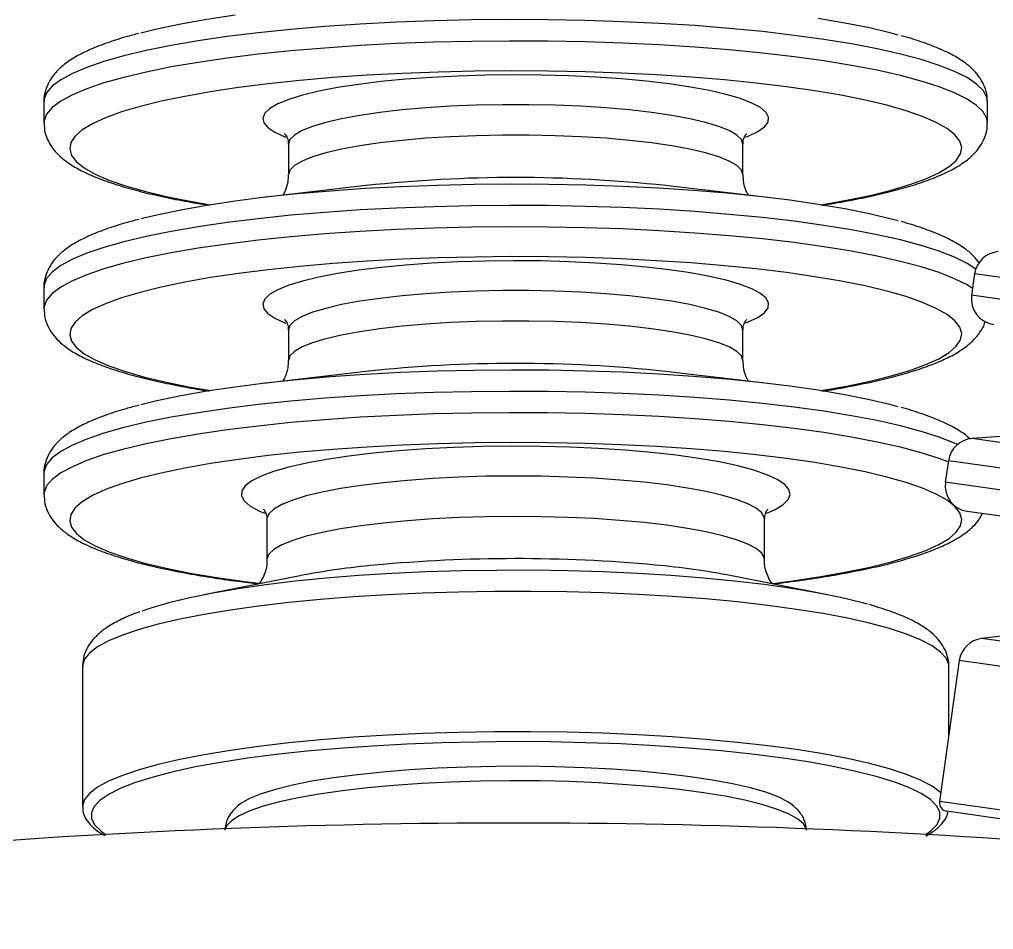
# Model space of a CAD drawing. Header units: millimetres. Extents: x 0 to 6631, y 0 to 4689.
# Drawn here: x 1322.9 to 1436.2, y 3653.1 to 3759 of the extents above; entities that cross this region are included whole.
import ezdxf

# ---------------------------------------------------------------- set-up
doc = ezdxf.new("R2010")
doc.units = ezdxf.units.MM
doc.header["$LTSCALE"] = 13
doc.layers.add('几何体', color=7, linetype='Continuous')

msp = doc.modelspace()

# ---------------------------------------------------------------- linework, layer by layer
at = {"layer": '几何体'}
for p, q in [((1325.78, 3749.42), (1325.78, 3746.93)), ((1435.51, 3746.93), (1435.51, 3749.42)), ((1354.21, 3744.46), (1354.21, 3740.92)), ((1407.08, 3740.92), (1407.08, 3744.46)), ((1363.24, 3739.65), (1351.33, 3738.25)), ((1409.96, 3738.25), (1398.06, 3739.65)), ((1434.02, 3729.39), (1433.67, 3726.89)), ((1542.68, 3714.12), (1434.02, 3729.39)), ((1325.78, 3727.81), (1325.78, 3725.32)), ((1542.33, 3711.61), (1433.67, 3726.89)), ((1354.21, 3722.85), (1354.21, 3719.31)), ((1407.08, 3719.31), (1407.08, 3722.85)), ((1363.24, 3718.03), (1351.33, 3716.64)), ((1409.96, 3716.64), (1398.06, 3718.03)), ((1455.46, 3711.75), (1433.72, 3710.23)), ((1537.69, 3695.62), (1433.72, 3710.23)), ((1430.97, 3707.66), (1430.61, 3705.15)), ((1539.63, 3692.39), (1430.97, 3707.66)), ((1325.78, 3706.2), (1325.78, 3703.7)), ((1539.28, 3689.88), (1430.61, 3705.15)), ((1535.9, 3687.34), (1433.16, 3701.77)), ((1351.72, 3700.85), (1351.72, 3696.16)), ((1409.58, 3696.16), (1409.58, 3700.85)), ((1355.53, 3694.28), (1344.39, 3692.06)), ((1416.91, 3692.06), (1405.77, 3694.28)), ((1450.03, 3688.85), (1434.83, 3686.98)), ((1530.21, 3673.58), (1434.83, 3686.98)), ((1330.27, 3683.71), (1330.27, 3667.4)), ((1432.23, 3684.43), (1429.93, 3668.02)), ((1431.02, 3675.82), (1431.02, 3683.71)), ((1532, 3670.41), (1432.23, 3684.43)), ((1529.7, 3654), (1429.93, 3668.02)), ((1528.57, 3653.15), (1430.78, 3666.89))]:
    msp.add_line(p, q, dxfattribs=at)
at = {"layer": '几何体', "flags": 128}
for points in [[(1435.51, 3749.42), (1435.43, 3749.93), (1435.02, 3750.7), (1434.25, 3751.45), (1433.14, 3752.2), (1431.68, 3752.92), (1429.9, 3753.62), (1427.79, 3754.3), (1425.38, 3754.94), (1422.68, 3755.55), (1419.7, 3756.11), (1416.48, 3756.64), (1413.02, 3757.11), (1409.35, 3757.54), (1405.49, 3757.92), (1401.47, 3758.24), (1397.32, 3758.5), (1393.06, 3758.7), (1388.72, 3758.85), (1384.33, 3758.93), (1379.91, 3758.95), (1375.5, 3758.91), (1371.12, 3758.8), (1366.8, 3758.64), (1362.58, 3758.42), (1358.47, 3758.14), (1354.5, 3757.8), (1350.7, 3757.41), (1347.1, 3756.96), (1343.72, 3756.47), (1340.57, 3755.93), (1337.69, 3755.35), (1335.08, 3754.73), (1332.77, 3754.07), (1330.77, 3753.39), (1329.09, 3752.68), (1327.75, 3751.95), (1326.75, 3751.2), (1326.1, 3750.44), (1325.8, 3749.68), (1325.78, 3749.42)], [(1348.03, 3759.45), (1344.74, 3758.95), (1341.7, 3758.42), (1338.93, 3757.84), (1337.05, 3757.38)], [(1425.14, 3757.14), (1424.33, 3757.36), (1421.78, 3757.97), (1418.94, 3758.54), (1415.84, 3759.07)], [(1435.51, 3746.93), (1435.43, 3747.44), (1435.02, 3748.2), (1434.25, 3748.96), (1433.14, 3749.7), (1431.68, 3750.43), (1429.9, 3751.13), (1427.79, 3751.8), (1425.38, 3752.45), (1422.68, 3753.05), (1419.7, 3753.62), (1416.48, 3754.14), (1413.02, 3754.62), (1409.35, 3755.05), (1405.49, 3755.42), (1401.47, 3755.74), (1397.32, 3756.01), (1393.06, 3756.21), (1388.72, 3756.35), (1384.33, 3756.43), (1379.91, 3756.45), (1375.5, 3756.41), (1371.12, 3756.31), (1366.8, 3756.15), (1362.58, 3755.92), (1358.47, 3755.64), (1354.5, 3755.3), (1350.7, 3754.91), (1347.1, 3754.47), (1343.72, 3753.97), (1340.57, 3753.44), (1337.69, 3752.85), (1335.08, 3752.23), (1332.77, 3751.58), (1330.77, 3750.9), (1329.09, 3750.19), (1327.75, 3749.46), (1326.75, 3748.71), (1326.1, 3747.95), (1325.8, 3747.18), (1325.78, 3746.92)], [(1416.13, 3737.41), (1416.13, 3737.41), (1419.13, 3737.94), (1421.87, 3738.51), (1424.33, 3739.12), (1426.49, 3739.77), (1428.34, 3740.44), (1429.86, 3741.14), (1431.05, 3741.85), (1431.89, 3742.58), (1432.38, 3743.32), (1432.52, 3744.06), (1432.3, 3744.81), (1431.73, 3745.55), (1430.81, 3746.27), (1429.55, 3746.98), (1427.96, 3747.68), (1426.04, 3748.34), (1423.81, 3748.98), (1421.29, 3749.58), (1418.49, 3750.14), (1415.43, 3750.66), (1412.13, 3751.14), (1408.62, 3751.57), (1404.92, 3751.94), (1401.05, 3752.26), (1397.04, 3752.53), (1392.92, 3752.73), (1388.72, 3752.88), (1384.46, 3752.96), (1380.17, 3752.99), (1375.89, 3752.95), (1371.64, 3752.85), (1367.45, 3752.69), (1363.36, 3752.47), (1359.38, 3752.2), (1355.54, 3751.86), (1351.88, 3751.48), (1348.41, 3751.04), (1345.17, 3750.55), (1342.16, 3750.02), (1339.42, 3749.45), (1336.96, 3748.84), (1334.8, 3748.2), (1332.96, 3747.52), (1331.43, 3746.83), (1330.25, 3746.11), (1329.41, 3745.38), (1328.92, 3744.64), (1328.78, 3743.9), (1328.99, 3743.16), (1329.56, 3742.42), (1330.48, 3741.69), (1331.74, 3740.98), (1333.34, 3740.29), (1335.26, 3739.62), (1337.48, 3738.99), (1340.01, 3738.38), (1342.81, 3737.82), (1345.17, 3737.41)], [(1407.42, 3745.29), (1407.7, 3745.4), (1408.81, 3745.93), (1409.58, 3746.48), (1410, 3747.03), (1410.06, 3747.6), (1409.76, 3748.16), (1409.11, 3748.71), (1408.11, 3749.24), (1406.78, 3749.76), (1405.13, 3750.24), (1403.19, 3750.69), (1400.97, 3751.1), (1398.51, 3751.47), (1395.83, 3751.79), (1392.96, 3752.05), (1389.95, 3752.26), (1386.82, 3752.41), (1383.62, 3752.49), (1380.38, 3752.52), (1377.14, 3752.48), (1373.95, 3752.38), (1370.84, 3752.23), (1367.84, 3752.01), (1365.01, 3751.74), (1362.36, 3751.41), (1359.94, 3751.04), (1357.76, 3750.62), (1355.87, 3750.16), (1354.27, 3749.67), (1353, 3749.16), (1352.06, 3748.62), (1351.46, 3748.06), (1351.23, 3747.5), (1351.34, 3746.94), (1351.82, 3746.38), (1352.64, 3745.84), (1353.81, 3745.31), (1353.9, 3745.28)], [(1407.08, 3744.46), (1407.08, 3744.46), (1406.9, 3744.99), (1406.37, 3745.52), (1405.49, 3746.03), (1404.27, 3746.52), (1402.73, 3746.98), (1400.9, 3747.41), (1398.79, 3747.8), (1396.43, 3748.14), (1393.87, 3748.44), (1391.12, 3748.68), (1388.23, 3748.86), (1385.24, 3748.98), (1382.18, 3749.04), (1379.11, 3749.04), (1376.06, 3748.98), (1373.07, 3748.86), (1370.18, 3748.68), (1367.43, 3748.44), (1364.86, 3748.14), (1362.51, 3747.8), (1360.4, 3747.41), (1358.56, 3746.98), (1357.02, 3746.52), (1355.81, 3746.03), (1354.93, 3745.52), (1354.39, 3744.99), (1354.21, 3744.46), (1354.21, 3744.46)], [(1407.08, 3740.92), (1407.08, 3740.92), (1406.9, 3741.45), (1406.37, 3741.98), (1405.49, 3742.49), (1404.27, 3742.98), (1402.73, 3743.44), (1400.9, 3743.87), (1398.79, 3744.26), (1396.43, 3744.6), (1393.87, 3744.9), (1391.12, 3745.14), (1388.23, 3745.32), (1385.24, 3745.44), (1382.18, 3745.5), (1379.11, 3745.5), (1376.06, 3745.44), (1373.07, 3745.32), (1370.18, 3745.14), (1367.43, 3744.9), (1364.86, 3744.6), (1362.51, 3744.26), (1360.4, 3743.87), (1358.56, 3743.44), (1357.02, 3742.98), (1355.81, 3742.49), (1354.93, 3741.98), (1354.39, 3741.45), (1354.21, 3740.92), (1354.21, 3740.92)], [(1425.14, 3735.53), (1424.33, 3735.75), (1421.78, 3736.36), (1418.94, 3736.93), (1415.84, 3737.46), (1412.51, 3737.94), (1408.95, 3738.37), (1405.21, 3738.75), (1401.29, 3739.07), (1397.24, 3739.34), (1393.07, 3739.55), (1388.81, 3739.7), (1384.5, 3739.78), (1380.17, 3739.81), (1375.83, 3739.77), (1371.53, 3739.67), (1367.29, 3739.51), (1363.15, 3739.29), (1359.12, 3739.01), (1355.24, 3738.67), (1351.53, 3738.28), (1348.03, 3737.83), (1344.74, 3737.34), (1341.7, 3736.8), (1338.93, 3736.22), (1337.05, 3735.77)], [(1434.14, 3729.92), (1433.14, 3730.58), (1431.68, 3731.31), (1429.9, 3732.01), (1427.79, 3732.68), (1425.38, 3733.33), (1422.68, 3733.93), (1419.7, 3734.5), (1416.48, 3735.02), (1413.02, 3735.5), (1409.35, 3735.93), (1405.49, 3736.3), (1401.47, 3736.62), (1397.32, 3736.89), (1393.06, 3737.09), (1388.72, 3737.23), (1384.33, 3737.32), (1379.91, 3737.34), (1375.5, 3737.29), (1371.12, 3737.19), (1366.8, 3737.03), (1362.58, 3736.81), (1358.47, 3736.52), (1354.5, 3736.19), (1350.7, 3735.79), (1347.1, 3735.35), (1343.72, 3734.86), (1340.57, 3734.32), (1337.69, 3733.74), (1335.08, 3733.12), (1332.77, 3732.46), (1330.77, 3731.78), (1329.09, 3731.07), (1327.75, 3730.34), (1326.75, 3729.59), (1326.1, 3728.83), (1325.8, 3728.07), (1325.78, 3727.81)], [(1433.78, 3727.69), (1433.14, 3728.09), (1431.68, 3728.81), (1429.9, 3729.52), (1427.79, 3730.19), (1425.38, 3730.83), (1422.68, 3731.44), (1419.7, 3732.01), (1416.48, 3732.53), (1413.02, 3733.01), (1409.35, 3733.44), (1405.49, 3733.81), (1401.47, 3734.13), (1397.32, 3734.39), (1393.06, 3734.6), (1388.72, 3734.74), (1384.33, 3734.82), (1379.91, 3734.84), (1375.5, 3734.8), (1371.12, 3734.7), (1366.8, 3734.53), (1362.58, 3734.31), (1358.47, 3734.03), (1354.5, 3733.69), (1350.7, 3733.3), (1347.1, 3732.85), (1343.72, 3732.36), (1340.57, 3731.82), (1337.69, 3731.24), (1335.08, 3730.62), (1332.77, 3729.97), (1330.77, 3729.28), (1329.09, 3728.57), (1327.75, 3727.84), (1326.75, 3727.1), (1326.1, 3726.34), (1325.8, 3725.57), (1325.78, 3725.31)], [(1416.13, 3715.8), (1416.13, 3715.8), (1419.13, 3716.33), (1421.87, 3716.9), (1424.33, 3717.51), (1426.49, 3718.15), (1428.34, 3718.83), (1429.86, 3719.52), (1431.05, 3720.24), (1431.89, 3720.97), (1432.38, 3721.71), (1432.52, 3722.45), (1432.3, 3723.2), (1431.73, 3723.93), (1430.81, 3724.66), (1429.55, 3725.37), (1427.96, 3726.06), (1426.04, 3726.73), (1423.81, 3727.36), (1421.29, 3727.97), (1418.49, 3728.53), (1415.43, 3729.05), (1412.13, 3729.53), (1408.62, 3729.95), (1404.92, 3730.33), (1401.05, 3730.65), (1397.04, 3730.91), (1392.92, 3731.12), (1388.72, 3731.27), (1384.46, 3731.35), (1380.17, 3731.38), (1375.89, 3731.34), (1371.64, 3731.24), (1367.45, 3731.08), (1363.36, 3730.86), (1359.38, 3730.58), (1355.54, 3730.25), (1351.88, 3729.86), (1348.41, 3729.43), (1345.17, 3728.94), (1342.16, 3728.41), (1339.42, 3727.84), (1336.96, 3727.23), (1334.8, 3726.58), (1332.96, 3725.91), (1331.43, 3725.22), (1330.25, 3724.5), (1329.41, 3723.77), (1328.92, 3723.03), (1328.78, 3722.29), (1328.99, 3721.54), (1329.56, 3720.8), (1330.48, 3720.08), (1331.74, 3719.37), (1333.34, 3718.68), (1335.26, 3718.01), (1337.48, 3717.37), (1340.01, 3716.77), (1342.81, 3716.21), (1345.17, 3715.8)], [(1407.42, 3723.68), (1407.7, 3723.79), (1408.81, 3724.32), (1409.58, 3724.86), (1410, 3725.42), (1410.06, 3725.98), (1409.76, 3726.54), (1409.11, 3727.1), (1408.11, 3727.63), (1406.78, 3728.15), (1405.13, 3728.63), (1403.19, 3729.08), (1400.97, 3729.49), (1398.51, 3729.86), (1395.83, 3730.17), (1392.96, 3730.44), (1389.95, 3730.64), (1386.82, 3730.79), (1383.62, 3730.88), (1380.38, 3730.91), (1377.14, 3730.87), (1373.95, 3730.77), (1370.84, 3730.61), (1367.84, 3730.4), (1365.01, 3730.12), (1362.36, 3729.8), (1359.94, 3729.43), (1357.76, 3729.01), (1355.87, 3728.55), (1354.27, 3728.06), (1353, 3727.54), (1352.06, 3727.01), (1351.46, 3726.45), (1351.23, 3725.89), (1351.34, 3725.33), (1351.82, 3724.77), (1352.64, 3724.23), (1353.81, 3723.7), (1353.9, 3723.66)], [(1407.08, 3722.85), (1407.08, 3722.85), (1406.9, 3723.38), (1406.37, 3723.91), (1405.49, 3724.42), (1404.27, 3724.91), (1402.73, 3725.37), (1400.9, 3725.8), (1398.79, 3726.19), (1396.43, 3726.53), (1393.87, 3726.82), (1391.12, 3727.06), (1388.23, 3727.25), (1385.24, 3727.37), (1382.18, 3727.43), (1379.11, 3727.43), (1376.06, 3727.37), (1373.07, 3727.25), (1370.18, 3727.06), (1367.43, 3726.82), (1364.86, 3726.53), (1362.51, 3726.19), (1360.4, 3725.8), (1358.56, 3725.37), (1357.02, 3724.91), (1355.81, 3724.42), (1354.93, 3723.91), (1354.39, 3723.38), (1354.21, 3722.85), (1354.21, 3722.84)], [(1407.08, 3719.31), (1407.08, 3719.31), (1406.9, 3719.84), (1406.37, 3720.37), (1405.49, 3720.88), (1404.27, 3721.37), (1402.73, 3721.83), (1400.9, 3722.26), (1398.79, 3722.65), (1396.43, 3722.99), (1393.87, 3723.28), (1391.12, 3723.52), (1388.23, 3723.71), (1385.24, 3723.83), (1382.18, 3723.89), (1379.11, 3723.89), (1376.06, 3723.83), (1373.07, 3723.71), (1370.18, 3723.52), (1367.43, 3723.28), (1364.86, 3722.99), (1362.51, 3722.65), (1360.4, 3722.26), (1358.56, 3721.83), (1357.02, 3721.37), (1355.81, 3720.88), (1354.93, 3720.37), (1354.39, 3719.84), (1354.21, 3719.31), (1354.21, 3719.31)], [(1425.14, 3713.92), (1424.33, 3714.14), (1421.78, 3714.74), (1418.94, 3715.31), (1415.84, 3715.84), (1412.51, 3716.32), (1408.95, 3716.76), (1405.21, 3717.14), (1401.29, 3717.46), (1397.24, 3717.73), (1393.07, 3717.94), (1388.81, 3718.08), (1384.5, 3718.17), (1380.17, 3718.19), (1375.83, 3718.16), (1371.53, 3718.06), (1367.29, 3717.9), (1363.15, 3717.67), (1359.12, 3717.39), (1355.24, 3717.06), (1351.53, 3716.66), (1348.03, 3716.22), (1344.74, 3715.73), (1341.7, 3715.19), (1338.93, 3714.61), (1337.05, 3714.16)], [(1432.01, 3709.54), (1431.68, 3709.69), (1429.9, 3710.4), (1427.79, 3711.07), (1425.38, 3711.71), (1422.68, 3712.32), (1419.7, 3712.89), (1416.48, 3713.41), (1413.02, 3713.89), (1409.35, 3714.32), (1405.49, 3714.69), (1401.47, 3715.01), (1397.32, 3715.27), (1393.06, 3715.48), (1388.72, 3715.62), (1384.33, 3715.7), (1379.91, 3715.72), (1375.5, 3715.68), (1371.12, 3715.58), (1366.8, 3715.42), (1362.58, 3715.19), (1358.47, 3714.91), (1354.5, 3714.57), (1350.7, 3714.18), (1347.1, 3713.74), (1343.72, 3713.24), (1340.57, 3712.7), (1337.69, 3712.12), (1335.08, 3711.5), (1332.77, 3710.85), (1330.77, 3710.17), (1329.09, 3709.46), (1327.75, 3708.72), (1326.75, 3707.98), (1326.1, 3707.22), (1325.8, 3706.45), (1325.78, 3706.2)], [(1430.94, 3707.51), (1429.9, 3707.9), (1427.79, 3708.58), (1425.38, 3709.22), (1422.68, 3709.83), (1419.7, 3710.39), (1416.48, 3710.92), (1413.02, 3711.4), (1409.35, 3711.82), (1405.49, 3712.2), (1401.47, 3712.52), (1397.32, 3712.78), (1393.06, 3712.98), (1388.72, 3713.13), (1384.33, 3713.21), (1379.91, 3713.23), (1375.5, 3713.19), (1371.12, 3713.09), (1366.8, 3712.92), (1362.58, 3712.7), (1358.47, 3712.42), (1354.5, 3712.08), (1350.7, 3711.69), (1347.1, 3711.24), (1343.72, 3710.75), (1340.57, 3710.21), (1337.69, 3709.63), (1335.08, 3709.01), (1332.77, 3708.36), (1330.77, 3707.67), (1329.09, 3706.96), (1327.75, 3706.23), (1326.75, 3705.48), (1326.1, 3704.72), (1325.8, 3703.96), (1325.78, 3703.69)], [(1410.54, 3693.39), (1412.88, 3693.7), (1416.13, 3694.19), (1419.13, 3694.72), (1421.87, 3695.29), (1424.33, 3695.9), (1426.49, 3696.54), (1428.34, 3697.21), (1429.86, 3697.91), (1431.05, 3698.63), (1431.89, 3699.36), (1432.38, 3700.1), (1432.52, 3700.84), (1432.3, 3701.58), (1431.73, 3702.32), (1430.81, 3703.05), (1429.55, 3703.76), (1427.96, 3704.45), (1426.04, 3705.12), (1423.81, 3705.75), (1421.29, 3706.35), (1418.49, 3706.92), (1415.43, 3707.44), (1412.13, 3707.92), (1408.62, 3708.34), (1404.92, 3708.72), (1401.05, 3709.04), (1397.04, 3709.3), (1392.92, 3709.51), (1388.72, 3709.65), (1384.46, 3709.74), (1380.17, 3709.76), (1375.89, 3709.73), (1371.64, 3709.63), (1367.45, 3709.47), (1363.36, 3709.25), (1359.38, 3708.97), (1355.54, 3708.64), (1351.88, 3708.25), (1348.41, 3707.81), (1345.17, 3707.33), (1342.16, 3706.8), (1339.42, 3706.22), (1336.96, 3705.61), (1334.8, 3704.97), (1332.96, 3704.3), (1331.43, 3703.6), (1330.25, 3702.89), (1329.41, 3702.16), (1328.92, 3701.42), (1328.78, 3700.67), (1328.99, 3699.93), (1329.56, 3699.19), (1330.48, 3698.47), (1331.74, 3697.75), (1333.34, 3697.06), (1335.26, 3696.4), (1337.48, 3695.76), (1340.01, 3695.16), (1342.81, 3694.6), (1345.87, 3694.07), (1349.16, 3693.6), (1350.75, 3693.4)], [(1409.86, 3701.56), (1410.83, 3701.99), (1411.77, 3702.56), (1412.35, 3703.14), (1412.57, 3703.73), (1412.43, 3704.32), (1411.93, 3704.9), (1411.07, 3705.47), (1409.87, 3706.03), (1408.34, 3706.55), (1406.49, 3707.05), (1404.36, 3707.51), (1401.95, 3707.92), (1399.3, 3708.29), (1396.44, 3708.61), (1393.41, 3708.88), (1390.22, 3709.08), (1386.93, 3709.23), (1383.57, 3709.31), (1380.18, 3709.34), (1376.79, 3709.3), (1373.44, 3709.19), (1370.17, 3709.03), (1367.03, 3708.81), (1364.04, 3708.53), (1361.23, 3708.19), (1358.65, 3707.81), (1356.32, 3707.38), (1354.26, 3706.91), (1352.5, 3706.41), (1351.06, 3705.87), (1349.95, 3705.32), (1349.2, 3704.74), (1348.79, 3704.16), (1348.75, 3703.57), (1349.08, 3702.98), (1349.75, 3702.4), (1350.78, 3701.84), (1351.43, 3701.56)], [(1409.58, 3700.85), (1409.56, 3701.03), (1409.26, 3701.58), (1408.62, 3702.13), (1407.65, 3702.65), (1406.34, 3703.16), (1404.72, 3703.63), (1402.81, 3704.08), (1400.63, 3704.48), (1398.21, 3704.84), (1395.57, 3705.15), (1392.75, 3705.41), (1389.79, 3705.61), (1386.71, 3705.76), (1383.57, 3705.85), (1380.38, 3705.87), (1377.2, 3705.84), (1374.06, 3705.74), (1371, 3705.58), (1368.06, 3705.37), (1365.27, 3705.1), (1362.67, 3704.78), (1360.29, 3704.42), (1358.15, 3704.01), (1356.29, 3703.56), (1354.72, 3703.07), (1353.46, 3702.57), (1352.54, 3702.04), (1351.96, 3701.49), (1351.72, 3700.94), (1351.72, 3700.84)], [(1409.58, 3696.16), (1409.56, 3696.34), (1409.26, 3696.89), (1408.62, 3697.43), (1407.65, 3697.96), (1406.34, 3698.47), (1404.72, 3698.94), (1402.81, 3699.39), (1400.63, 3699.79), (1398.21, 3700.15), (1395.57, 3700.46), (1392.75, 3700.72), (1389.79, 3700.92), (1386.71, 3701.07), (1383.57, 3701.15), (1380.38, 3701.18), (1377.2, 3701.14), (1374.06, 3701.05), (1371, 3700.89), (1368.06, 3700.68), (1365.27, 3700.41), (1362.67, 3700.09), (1360.29, 3699.72), (1358.15, 3699.31), (1356.29, 3698.87), (1354.72, 3698.38), (1353.46, 3697.87), (1352.54, 3697.34), (1351.96, 3696.8), (1351.72, 3696.25), (1351.72, 3696.16)], [(1421.57, 3690.97), (1420.84, 3691.17), (1418.41, 3691.75), (1415.7, 3692.29), (1412.73, 3692.8), (1409.53, 3693.25), (1406.11, 3693.66), (1402.5, 3694.01), (1398.73, 3694.31), (1394.83, 3694.55), (1390.82, 3694.73), (1386.73, 3694.86), (1382.6, 3694.92), (1378.46, 3694.91), (1374.33, 3694.85), (1370.25, 3694.72), (1366.25, 3694.54), (1362.35, 3694.3), (1358.59, 3693.99), (1354.99, 3693.64), (1351.58, 3693.23), (1348.39, 3692.77), (1345.44, 3692.26), (1342.74, 3691.72), (1340.33, 3691.13), (1338.21, 3690.51), (1337.17, 3690.16)], [(1431.02, 3683.71), (1431, 3683.96), (1430.71, 3684.69), (1430.06, 3685.41), (1429.07, 3686.12), (1427.74, 3686.82), (1426.08, 3687.49), (1424.1, 3688.14), (1421.81, 3688.76), (1419.24, 3689.34), (1416.39, 3689.88), (1413.3, 3690.37), (1409.97, 3690.83), (1406.44, 3691.23), (1402.73, 3691.58), (1398.86, 3691.87), (1394.87, 3692.1), (1390.78, 3692.28), (1386.61, 3692.4), (1382.41, 3692.46), (1378.19, 3692.45), (1373.99, 3692.38), (1369.83, 3692.26), (1365.75, 3692.07), (1361.78, 3691.82), (1357.93, 3691.52), (1354.25, 3691.16), (1350.75, 3690.75), (1347.47, 3690.29), (1344.41, 3689.79), (1341.61, 3689.24), (1339.08, 3688.66), (1336.85, 3688.03), (1334.92, 3687.38), (1333.31, 3686.7), (1332.03, 3686.01), (1331.1, 3685.29), (1330.51, 3684.57), (1330.28, 3683.84), (1330.27, 3683.71)], [(1430.08, 3669.08), (1430.06, 3669.09), (1429.07, 3669.81), (1427.74, 3670.5), (1426.08, 3671.18), (1424.1, 3671.82), (1421.81, 3672.44), (1419.24, 3673.02), (1416.39, 3673.56), (1413.3, 3674.06), (1409.97, 3674.51), (1406.44, 3674.91), (1402.73, 3675.26), (1398.86, 3675.55), (1394.87, 3675.79), (1390.78, 3675.96), (1386.61, 3676.08), (1382.41, 3676.14), (1378.19, 3676.13), (1373.99, 3676.07), (1369.83, 3675.94), (1365.75, 3675.75), (1361.78, 3675.51), (1357.93, 3675.2), (1354.25, 3674.85), (1350.75, 3674.44), (1347.47, 3673.98), (1344.41, 3673.47), (1341.61, 3672.92), (1339.08, 3672.34), (1336.85, 3671.72), (1334.92, 3671.07), (1333.31, 3670.39), (1332.03, 3669.69), (1331.1, 3668.97), (1330.51, 3668.25), (1330.28, 3667.52), (1330.27, 3667.42)], [(1427.17, 3669.29), (1426.38, 3669.65), (1424.63, 3670.31), (1422.57, 3670.94), (1420.21, 3671.54), (1417.56, 3672.11), (1414.65, 3672.63), (1411.49, 3673.11), (1408.11, 3673.54), (1404.53, 3673.92), (1400.77, 3674.24), (1396.88, 3674.51), (1392.86, 3674.72), (1388.76, 3674.87), (1384.6, 3674.96), (1380.41, 3674.99), (1376.23, 3674.95), (1372.07, 3674.86), (1367.98, 3674.7), (1363.98, 3674.48), (1360.1, 3674.21), (1356.36, 3673.88), (1352.8, 3673.49), (1349.45, 3673.06), (1346.31, 3672.58), (1343.43, 3672.05), (1340.81, 3671.48), (1338.48, 3670.87), (1336.45, 3670.24), (1334.74, 3669.57), (1334.66, 3669.53)], [(1412.91, 3667.56), (1412.3, 3667.99), (1411.17, 3668.56), (1409.72, 3669.1), (1407.94, 3669.61), (1405.87, 3670.09), (1403.52, 3670.53), (1400.92, 3670.92), (1398.1, 3671.26), (1395.08, 3671.55), (1391.91, 3671.79), (1388.61, 3671.96), (1385.23, 3672.08), (1381.8, 3672.13), (1378.35, 3672.12), (1374.93, 3672.04), (1371.57, 3671.91), (1368.31, 3671.71), (1365.19, 3671.46), (1362.24, 3671.15), (1359.48, 3670.79), (1356.96, 3670.39), (1354.7, 3669.93), (1352.73, 3669.44), (1351.06, 3668.92), (1349.71, 3668.37), (1348.7, 3667.8), (1348.43, 3667.59)], [(1414.43, 3664.86), (1414.1, 3665.44), (1413.41, 3666.03), (1412.37, 3666.61), (1410.99, 3667.16), (1409.29, 3667.69), (1407.29, 3668.18), (1405.01, 3668.64), (1402.47, 3669.05), (1399.69, 3669.42), (1396.72, 3669.73), (1393.57, 3669.99), (1390.29, 3670.2), (1386.9, 3670.34), (1383.45, 3670.42), (1379.97, 3670.44), (1376.5, 3670.39), (1373.07, 3670.29), (1369.72, 3670.12), (1366.48, 3669.9), (1363.4, 3669.62), (1360.5, 3669.28), (1357.81, 3668.9), (1355.37, 3668.47), (1353.19, 3668), (1351.3, 3667.49), (1349.73, 3666.95), (1348.48, 3666.38), (1347.58, 3665.8), (1347.02, 3665.2), (1346.86, 3664.86)], [(1334.66, 3669.53), (1333.37, 3668.89), (1332.33, 3668.18), (1331.64, 3667.46), (1331.3, 3666.74), (1331.32, 3666.01), (1331.7, 3665.28), (1332.43, 3664.57), (1332.95, 3664.2)], [(1428.35, 3664.2), (1428.97, 3664.65), (1429.66, 3665.36), (1429.99, 3666.09), (1429.97, 3666.82), (1429.6, 3667.54), (1428.87, 3668.26), (1427.79, 3668.96), (1427.17, 3669.29)]]:
    msp.add_lwpolyline(points, dxfattribs=at)
at = {"layer": '几何体'}
for centre, radius, start, end in [((1380.65, 3578.82), 161.76, 83.8218, 96.1782), ((1436.98, 3728.98), 2.99, 94, 172), ((1436.63, 3726.47), 2.99, 172, 262), ((1380.65, 3557.21), 161.76, 83.8218, 96.1782), ((1433.93, 3707.24), 2.99, 94, 172), ((1433.58, 3704.74), 2.99, 172, 262), ((1380.65, 3518.99), 177.28, 84.7502, 95.3119), ((1372.4, 3606.37), 89.51, 95.2292, 100.8654), ((1388.76, 3605.5), 90.39, 79.1548, 84.8515), ((1435.2, 3684.01), 2.99, 97, 172), ((1430.92, 3667.88), 0.998, 172, 262), ((1380.65, 2809.53), 856, 85.6301, 94.99106)]:
    msp.add_arc(centre, radius, start, end, dxfattribs=at)
for points, knots in [([(1336.83, 3757.33), (1336.33, 3757.2), (1335, 3756.86), (1333.13, 3756.25), (1331.19, 3755.5), (1329.47, 3754.65), (1328.1, 3753.74), (1327.08, 3752.77), (1326.37, 3751.78), (1325.94, 3750.71), (1325.74, 3749.88), (1325.8, 3749.45), (1325.8, 3749.4)], [0, 0, 0, 0, 0.082164, 0.214835, 0.349953, 0.488956, 0.633595, 0.739332, 0.829256, 0.910953, 0.989209, 1, 1, 1, 1]), ([(1435.47, 3749.44), (1435.48, 3749.63), (1435.5, 3750.23), (1435.2, 3751.18), (1434.66, 3752.19), (1433.9, 3753.1), (1432.9, 3753.95), (1431.57, 3754.79), (1429.87, 3755.61), (1427.8, 3756.37), (1426.32, 3756.85), (1425.46, 3757.07), (1425.46, 3757.07)], [0, 0, 0, 0, 0.042415, 0.129141, 0.216831, 0.311906, 0.421729, 0.553369, 0.703748, 0.854253, 0.999591, 1, 1, 1, 1]), ([(1325.8, 3746.9), (1325.82, 3746.55), (1325.86, 3745.8), (1326.28, 3744.75), (1326.91, 3743.79), (1327.76, 3742.91), (1328.88, 3742.07), (1330.36, 3741.23), (1332.21, 3740.43), (1334.37, 3739.69), (1336.74, 3739.01), (1339.34, 3738.4), (1342.07, 3737.84), (1344.05, 3737.51), (1345.01, 3737.35)], [0, 0, 0, 0, 0.052069, 0.111, 0.172279, 0.240503, 0.320916, 0.41682, 0.521189, 0.622373, 0.72042, 0.816485, 0.911312, 1, 1, 1, 1]), ([(1416.24, 3737.35), (1416.49, 3737.39), (1417.79, 3737.59), (1419.94, 3737.99), (1422.66, 3738.55), (1425.13, 3739.17), (1427.38, 3739.83), (1429.4, 3740.56), (1431.2, 3741.37), (1432.68, 3742.23), (1433.81, 3743.16), (1434.64, 3744.12), (1435.2, 3745.15), (1435.5, 3746.12), (1435.48, 3746.73), (1435.47, 3746.95)], [0, 0, 0, 0, 0.0221909, 0.1152689, 0.2088038, 0.3029934, 0.3981522, 0.4947975, 0.5937943, 0.6964277, 0.7806044, 0.8496135, 0.9106577, 0.9678132, 1, 1, 1, 1]), ([(1353.78, 3745.7), (1353.78, 3745.7), (1353.77, 3745.71), (1353.96, 3745.48), (1354.2, 3745), (1354.18, 3744.61), (1354.18, 3744.47)], [0, 0, 0, 0, 0.185825, 0.48618, 0.817073, 1, 1, 1, 1]), ([(1407.11, 3744.47), (1407.1, 3744.55), (1407.07, 3744.86), (1407.27, 3745.37), (1407.5, 3745.69), (1407.52, 3745.7), (1407.53, 3745.71)], [0, 0, 0, 0, 0.105029, 0.421066, 0.741015, 1, 1, 1, 1]), ([(1354.18, 3740.93), (1354.18, 3740.64), (1354.17, 3739.94), (1353.89, 3739.07), (1353.65, 3738.66), (1353.56, 3738.51)], [0, 0, 0, 0, 0.322594, 0.760546, 1, 1, 1, 1]), ([(1407.73, 3738.51), (1407.66, 3738.62), (1407.43, 3739), (1407.13, 3739.86), (1407.12, 3740.6), (1407.11, 3740.93)], [0, 0, 0, 0, 0.184071, 0.644007, 1, 1, 1, 1]), ([(1336.83, 3735.72), (1336.33, 3735.58), (1335, 3735.24), (1333.13, 3734.64), (1331.19, 3733.89), (1329.47, 3733.04), (1328.1, 3732.13), (1327.08, 3731.16), (1326.37, 3730.17), (1325.94, 3729.1), (1325.74, 3728.26), (1325.8, 3727.83), (1325.8, 3727.78)], [0, 0, 0, 0, 0.082164, 0.214835, 0.349953, 0.488956, 0.633595, 0.739332, 0.829256, 0.910953, 0.989209, 1, 1, 1, 1]), ([(1434.55, 3730.65), (1434.35, 3730.91), (1433.87, 3731.53), (1432.9, 3732.33), (1431.57, 3733.18), (1429.87, 3733.99), (1427.8, 3734.76), (1426.32, 3735.24), (1425.46, 3735.46), (1425.46, 3735.46)], [0, 0, 0, 0, 0.106544, 0.249144, 0.420072, 0.615331, 0.810754, 0.999469, 1, 1, 1, 1]), ([(1325.8, 3725.29), (1325.82, 3724.94), (1325.86, 3724.19), (1326.28, 3723.14), (1326.91, 3722.18), (1327.76, 3721.3), (1328.88, 3720.45), (1330.36, 3719.62), (1332.21, 3718.82), (1334.37, 3718.08), (1336.74, 3717.4), (1339.34, 3716.79), (1342.07, 3716.23), (1344.05, 3715.9), (1345.01, 3715.74)], [0, 0, 0, 0, 0.052069, 0.111, 0.172279, 0.240503, 0.320916, 0.41682, 0.521189, 0.622373, 0.72042, 0.816485, 0.911312, 1, 1, 1, 1]), ([(1353.78, 3724.08), (1353.78, 3724.09), (1353.77, 3724.09), (1353.96, 3723.87), (1354.2, 3723.39), (1354.18, 3723), (1354.18, 3722.86)], [0, 0, 0, 0, 0.1858251, 0.4861797, 0.8170726, 1, 1, 1, 1]), ([(1407.11, 3722.86), (1407.1, 3722.94), (1407.07, 3723.25), (1407.27, 3723.76), (1407.5, 3724.07), (1407.52, 3724.09), (1407.53, 3724.09)], [0, 0, 0, 0, 0.105029, 0.421066, 0.741015, 1, 1, 1, 1]), ([(1416.24, 3715.74), (1416.49, 3715.78), (1417.79, 3715.97), (1419.94, 3716.37), (1422.66, 3716.94), (1425.13, 3717.56), (1427.38, 3718.22), (1429.4, 3718.95), (1431.2, 3719.75), (1432.67, 3720.62), (1433.82, 3721.55), (1434.62, 3722.52), (1435.1, 3723.27), (1435.22, 3723.75), (1435.24, 3723.83)], [0, 0, 0, 0, 0.024043, 0.124888, 0.226229, 0.328279, 0.431379, 0.53609, 0.643348, 0.754547, 0.845748, 0.920516, 0.986655, 1, 1, 1, 1]), ([(1354.18, 3719.32), (1354.18, 3719.02), (1354.17, 3718.33), (1353.89, 3717.46), (1353.65, 3717.05), (1353.56, 3716.9)], [0, 0, 0, 0, 0.322594, 0.760546, 1, 1, 1, 1]), ([(1407.73, 3716.9), (1407.66, 3717.01), (1407.43, 3717.39), (1407.13, 3718.25), (1407.12, 3718.99), (1407.11, 3719.32)], [0, 0, 0, 0, 0.184071, 0.644007, 1, 1, 1, 1]), ([(1336.83, 3714.1), (1336.33, 3713.97), (1335, 3713.63), (1333.13, 3713.02), (1331.19, 3712.27), (1329.47, 3711.42), (1328.1, 3710.52), (1327.08, 3709.54), (1326.37, 3708.56), (1325.94, 3707.49), (1325.74, 3706.65), (1325.8, 3706.22), (1325.8, 3706.17)], [0, 0, 0, 0, 0.082164, 0.214835, 0.349953, 0.488956, 0.633595, 0.739332, 0.829256, 0.910953, 0.989209, 1, 1, 1, 1]), ([(1433.51, 3710.16), (1433.33, 3710.32), (1432.76, 3710.84), (1431.56, 3711.56), (1429.87, 3712.38), (1427.8, 3713.14), (1426.32, 3713.63), (1425.46, 3713.85), (1425.46, 3713.85)], [0, 0, 0, 0, 0.0991, 0.304184, 0.538463, 0.772937, 0.999363, 1, 1, 1, 1]), ([(1325.8, 3703.68), (1325.82, 3703.32), (1325.86, 3702.57), (1326.28, 3701.52), (1326.91, 3700.56), (1327.76, 3699.69), (1328.88, 3698.84), (1330.36, 3698.01), (1332.21, 3697.21), (1334.37, 3696.46), (1336.74, 3695.79), (1339.33, 3695.17), (1342.13, 3694.61), (1345.14, 3694.09), (1348.02, 3693.67), (1349.97, 3693.43), (1350.79, 3693.33)], [0, 0, 0, 0, 0.044678, 0.095245, 0.147826, 0.206366, 0.275365, 0.357656, 0.447211, 0.534033, 0.618163, 0.700592, 0.781959, 0.862638, 0.942854, 1, 1, 1, 1]), ([(1351.31, 3702.01), (1351.33, 3702), (1351.36, 3701.98), (1351.59, 3701.61), (1351.75, 3701.11), (1351.72, 3700.88), (1351.71, 3700.87)], [0, 0, 0, 0, 0.290198, 0.638068, 0.983891, 1, 1, 1, 1]), ([(1409.59, 3700.84), (1409.61, 3701.07), (1409.65, 3701.53), (1409.89, 3701.93), (1410.02, 3702.04), (1409.98, 3702.02), (1409.98, 3702.01)], [0, 0, 0, 0, 0.326003, 0.64083, 0.96227, 1, 1, 1, 1]), ([(1410.51, 3693.32), (1410.53, 3693.33), (1411.71, 3693.46), (1413.89, 3693.76), (1417.03, 3694.23), (1419.95, 3694.76), (1422.65, 3695.33), (1425.13, 3695.94), (1427.38, 3696.61), (1429.4, 3697.33), (1431.2, 3698.14), (1432.68, 3699.01), (1433.81, 3699.94), (1434.55, 3700.75), (1434.84, 3701.33), (1434.94, 3701.52)], [0, 0, 0, 0, 0.001203, 0.089514, 0.178052, 0.266903, 0.35619, 0.446102, 0.536939, 0.629195, 0.723696, 0.821668, 0.902021, 0.967896, 1, 1, 1, 1]), ([(1351.69, 3696.15), (1351.7, 3696.06), (1351.75, 3695.56), (1351.53, 3694.69), (1351.15, 3693.81), (1350.9, 3693.47), (1350.79, 3693.33)], [0, 0, 0, 0, 0.080806, 0.43327, 0.76359, 1, 1, 1, 1]), ([(1410.51, 3693.33), (1410.41, 3693.46), (1410.15, 3693.8), (1409.77, 3694.7), (1409.55, 3695.59), (1409.59, 3696.08), (1409.6, 3696.15)], [0, 0, 0, 0, 0.223223, 0.575811, 0.935101, 1, 1, 1, 1]), ([(1422.81, 3690.59), (1422.47, 3690.71), (1422.13, 3690.83), (1421.72, 3690.93), (1421.72, 3690.93)], [0, 0, 0, 0, 0.983657, 1, 1, 1, 1]), ([(1430.99, 3683.68), (1431, 3683.78), (1431.05, 3684.28), (1430.82, 3685.16), (1430.34, 3686.18), (1429.65, 3687.08), (1428.74, 3687.9), (1427.53, 3688.71), (1425.94, 3689.5), (1424.35, 3690.13), (1423.19, 3690.48), (1422.81, 3690.59)], [0, 0, 0, 0, 0.026036, 0.122393, 0.218351, 0.32047, 0.436901, 0.576918, 0.743009, 0.915215, 1, 1, 1, 1]), ([(1336.94, 3690.09), (1336.91, 3690.08), (1336.18, 3689.85), (1334.98, 3689.32), (1333.42, 3688.51), (1332.23, 3687.64), (1331.34, 3686.73), (1330.72, 3685.75), (1330.33, 3684.74), (1330.31, 3684.05), (1330.31, 3683.74)], [0, 0, 0, 0, 0.007677, 0.194216, 0.387453, 0.556548, 0.69111, 0.807887, 0.915697, 1, 1, 1, 1]), ([(1330.3, 3667.44), (1330.31, 3667.21), (1330.31, 3666.67), (1330.69, 3665.9), (1331.32, 3665.15), (1332.05, 3664.54), (1332.67, 3664.19), (1332.89, 3664.07)], [0, 0, 0, 0, 0.167141, 0.379434, 0.605341, 0.861866, 1, 1, 1, 1]), ([(1348.45, 3667.61), (1348.21, 3667.4), (1347.7, 3666.94), (1347.26, 3666.3), (1347.04, 3665.77), (1346.94, 3665.38), (1346.88, 3665.05), (1346.85, 3664.85), (1346.84, 3664.74), (1346.83, 3664.7)], [0, 0, 0, 0, 0.285343, 0.622149, 0.797604, 0.907294, 0.954221, 0.982736, 1, 1, 1, 1]), ([(1414.46, 3664.7), (1414.46, 3664.76), (1414.44, 3664.88), (1414.41, 3665.07), (1414.37, 3665.34), (1414.27, 3665.73), (1414.1, 3666.16), (1413.73, 3666.76), (1413.27, 3667.25), (1412.92, 3667.54), (1412.85, 3667.61)], [0, 0, 0, 0, 0.023888, 0.051828, 0.093936, 0.175783, 0.359586, 0.588104, 0.912111, 1, 1, 1, 1]), ([(1428.34, 3664.02), (1428.7, 3664.24), (1429.49, 3664.7), (1430.27, 3665.46), (1430.79, 3666.2), (1430.89, 3666.68), (1430.93, 3666.85)], [0, 0, 0, 0, 0.272999, 0.597357, 0.853617, 1, 1, 1, 1])]:
    msp.add_open_spline(points, degree=3, knots=knots, dxfattribs=at)

doc.saveas('drawing.dxf')
